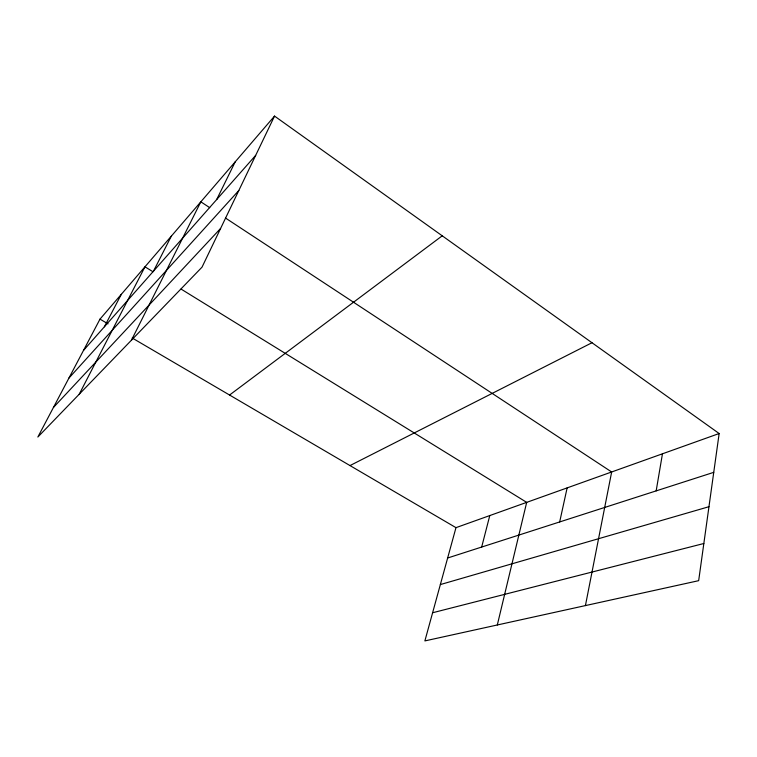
<?xml version="1.0" encoding="UTF-8"?>
<svg xmlns="http://www.w3.org/2000/svg" width="757" height="757" viewBox="0 0 757 757"><rect width="100%" height="100%" fill="white"/><g stroke="black" fill="none" stroke-linecap="round" stroke-linejoin="round"><path stroke-width="1.14" d="M719.15 433.524L698.664 580.676L424.876 640.914L455.979 527.657L719.15 433.524L274.536 116.086L99.99 319.132L37.85 437.035L202.024 267.155L274.536 116.086M656.168 490.877L662.46 453.803M585.426 605.591L611.656 471.971L225.463 218.016M559.678 521.942L567.135 487.896M497.311 624.979L526.692 502.364L181.046 289.06M481.67 547.056L489.788 515.564M216.663 199.583L235.238 161.799M131.472 340.158L200.832 201.816L209.698 207.645M153.491 271.148L171.309 236.165M79.211 394.246L144.975 266.805L152.99 271.754M104.362 326.806L121.328 294.312M83.459 350.491L255.677 155.374M68.915 378.093L238.834 190.48M53.416 407.503L220.609 228.434M229.56 395.031L442.239 235.815M349.999 465.574L591.993 342.732M447.642 558.004L713.747 472.349M440.347 584.574L708.968 506.707M432.607 612.754L703.84 543.507M99.99 319.132L108.043 323.854M132.22 338.01L455.979 527.657"/></g></svg>
